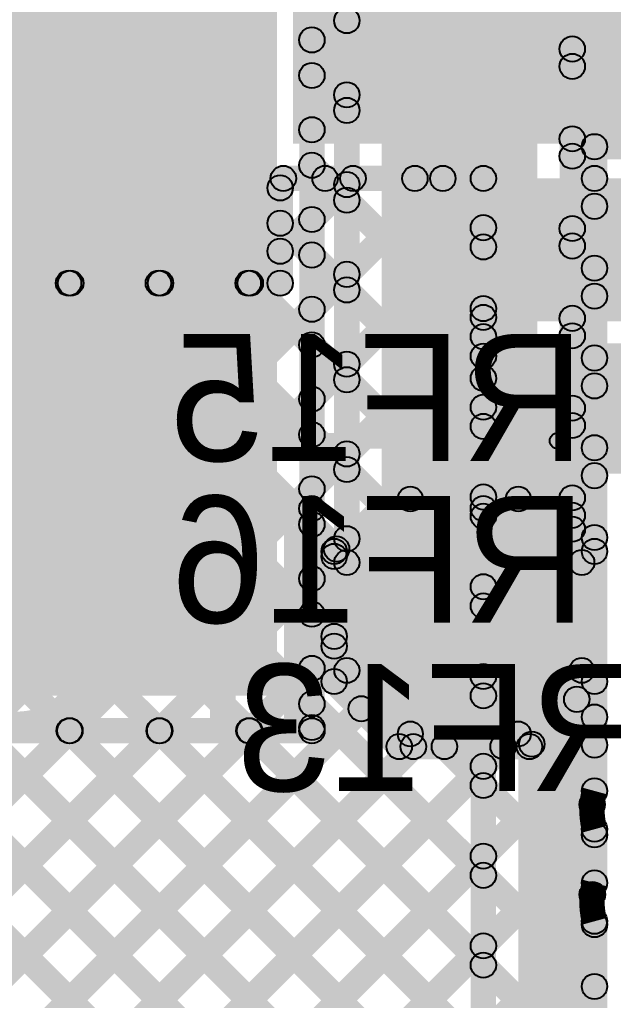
# Model space of a CAD drawing. Header units: millimetres. Extents: x 3.07 to 5.81, y 1.29 to 3.84.
# Drawn here: x 3.2369 to 3.4239, y 1.895 to 2.204 of the extents above; entities that cross this region are included whole.
import ezdxf

# ---------------------------------------------------------------- set-up
doc = ezdxf.new("R2010")
doc.units = ezdxf.units.MM
doc.header["$MEASUREMENT"] = 0
for name, color, linetype in [('BottomLayer', 5, 'Continuous'), ('BottomOverlay', 54, 'Continuous'), ('BottomSolder', 6, 'Continuous'), ('MultiLayer', 9, 'Continuous'), ('PadHoleLayer', 156, 'Continuous'), ('TopLayer', 1, 'Continuous'), ('TopOverlay', 2, 'Continuous'), ('TopPaste', 8, 'Continuous'), ('TopSolder', 216, 'Continuous')]:
    doc.layers.add(name, color=color, linetype=linetype)

# ---------------------------------------------------------------- blocks, each defined once
blk = doc.blocks.new('T________B_____2P_1')
at = {"layer": 'BottomLayer'}
blk.add_hatch(color=5, dxfattribs=at).paths.add_polyline_path([(0.04, 0.04), (0.04, -0.04), (-0.04, -0.04), (-0.04, 0.04)])
at = {"layer": 'BottomSolder'}
blk.add_hatch(color=6, dxfattribs=at).paths.add_polyline_path([(0.044, 0.044), (0.044, -0.044), (-0.044, -0.044), (-0.044, 0.044)])
at = {"layer": 'MultiLayer'}
blk.add_hatch(color=9, dxfattribs=at).paths.add_polyline_path([(0.04, 0.04), (0.04, -0.04), (-0.04, -0.04), (-0.04, 0.04)])
at = {"layer": 'PadHoleLayer'}
h = blk.add_hatch(color=156, dxfattribs=at)
edge = h.paths.add_edge_path()
edge.add_arc((0, 0), 0.0275, 0, 360)
at = {"layer": 'TopLayer'}
blk.add_hatch(color=1, dxfattribs=at).paths.add_polyline_path([(0.04, 0.04), (0.04, -0.04), (-0.04, -0.04), (-0.04, 0.04)])
at = {"layer": 'TopOverlay'}
for points in [[(-0.10316, 0.12542), (-0.09816, 0.12542), (-0.09816, -0.1384), (-0.10316, -0.1384)], [(-0.10242, -0.14017), (-0.09889, -0.13663), (-0.06815, -0.16737), (-0.07169, -0.17091)]]:
    blk.add_hatch(color=2, dxfattribs=at).paths.add_polyline_path(points)
h = blk.add_hatch(color=2, dxfattribs=at)
edge = h.paths.add_edge_path()
edge.add_arc((-0.10066, -0.1384), 0.0025, 0, 360)
h = blk.add_hatch(color=2, dxfattribs=at)
edge = h.paths.add_edge_path()
edge.add_arc((-0.10066, -0.1384), 0.0025, 0, 360)
at = {"layer": 'TopSolder'}
blk.add_hatch(color=216, dxfattribs=at).paths.add_polyline_path([(0.044, 0.044), (0.044, -0.044), (-0.044, -0.044), (-0.044, 0.044)])
at = {"layer": 'TopOverlay'}
blk.add_circle((-0.10066, -0.1384), 0.0025, dxfattribs=at)
blk.add_circle((-0.10066, -0.1384), 0.0025, dxfattribs=at)
blk = doc.blocks.new('TEST_POINT_61')
at = {"layer": 'TopLayer'}
blk.add_hatch(color=1, dxfattribs=at).paths.add_polyline_path([(0.015, 0.03), (-0.015, 0.03), (-0.03, 0.015), (-0.03, -0.015), (-0.015, -0.03), (0.015, -0.03), (0.03, -0.015), (0.03, 0.015)])
at = {"layer": 'TopOverlay'}
h = blk.add_hatch(color=2, dxfattribs=at)
edge = h.paths.add_edge_path()
edge.add_arc((-0.017, 0.037), 0.00394, 0, 360)
h = blk.add_hatch(color=2, dxfattribs=at)
edge = h.paths.add_edge_path()
edge.add_arc((-0.017, 0.037), 0.00394, 0, 360)
h = blk.add_hatch(color=2, dxfattribs=at)
edge = h.paths.add_edge_path()
edge.add_arc((-0.017, 0.037), 0.00394, 0, 360)
for points in [[(-0.017, 0.03306), (-0.017, 0.04094), (0.017, 0.04094), (0.017, 0.03306)], [(-0.017, 0.03306), (-0.017, 0.04094), (0.017, 0.04094), (0.017, 0.03306)], [(-0.03422, 0.01422), (-0.03978, 0.01978), (-0.01978, 0.03978), (-0.01422, 0.03422)], [(0.01422, 0.03422), (0.01978, 0.03978), (0.03978, 0.01978), (0.03422, 0.01422)], [(-0.03306, -0.017), (-0.04094, -0.017), (-0.04094, 0.017), (-0.03306, 0.017)], [(0.04094, -0.017), (0.03306, -0.017), (0.03306, 0.017), (0.04094, 0.017)], [(-0.03978, -0.01978), (-0.03422, -0.01422), (-0.01422, -0.03422), (-0.01978, -0.03978)], [(0.01978, -0.03978), (0.01422, -0.03422), (0.03422, -0.01422), (0.03978, -0.01978)], [(-0.017, -0.04094), (-0.017, -0.03306), (0.017, -0.03306), (0.017, -0.04094)], [(-0.017, -0.04094), (-0.017, -0.03306), (0.017, -0.03306), (0.017, -0.04094)]]:
    blk.add_hatch(color=2, dxfattribs=at).paths.add_polyline_path(points)
h = blk.add_hatch(color=2, dxfattribs=at)
edge = h.paths.add_edge_path()
edge.add_arc((0.017, 0.037), 0.00394, 0, 360)
h = blk.add_hatch(color=2, dxfattribs=at)
edge = h.paths.add_edge_path()
edge.add_arc((0.017, 0.037), 0.00394, 0, 360)
h = blk.add_hatch(color=2, dxfattribs=at)
edge = h.paths.add_edge_path()
edge.add_arc((0.017, 0.037), 0.00394, 0, 360)
h = blk.add_hatch(color=2, dxfattribs=at)
edge = h.paths.add_edge_path()
edge.add_arc((-0.037, 0.017), 0.00394, 0, 360)
h = blk.add_hatch(color=2, dxfattribs=at)
edge = h.paths.add_edge_path()
edge.add_arc((-0.037, 0.017), 0.00394, 0, 360)
h = blk.add_hatch(color=2, dxfattribs=at)
edge = h.paths.add_edge_path()
edge.add_arc((0.037, 0.017), 0.00394, 0, 360)
h = blk.add_hatch(color=2, dxfattribs=at)
edge = h.paths.add_edge_path()
edge.add_arc((0.037, 0.017), 0.00394, 0, 360)
h = blk.add_hatch(color=2, dxfattribs=at)
edge = h.paths.add_edge_path()
edge.add_arc((-0.037, -0.017), 0.00394, 0, 360)
h = blk.add_hatch(color=2, dxfattribs=at)
edge = h.paths.add_edge_path()
edge.add_arc((-0.037, -0.017), 0.00394, 0, 360)
h = blk.add_hatch(color=2, dxfattribs=at)
edge = h.paths.add_edge_path()
edge.add_arc((0.037, -0.017), 0.00394, 0, 360)
h = blk.add_hatch(color=2, dxfattribs=at)
edge = h.paths.add_edge_path()
edge.add_arc((0.037, -0.017), 0.00394, 0, 360)
h = blk.add_hatch(color=2, dxfattribs=at)
edge = h.paths.add_edge_path()
edge.add_arc((-0.017, -0.037), 0.00394, 0, 360)
h = blk.add_hatch(color=2, dxfattribs=at)
edge = h.paths.add_edge_path()
edge.add_arc((-0.017, -0.037), 0.00394, 0, 360)
h = blk.add_hatch(color=2, dxfattribs=at)
edge = h.paths.add_edge_path()
edge.add_arc((-0.017, -0.037), 0.00394, 0, 360)
h = blk.add_hatch(color=2, dxfattribs=at)
edge = h.paths.add_edge_path()
edge.add_arc((0.017, -0.037), 0.00394, 0, 360)
h = blk.add_hatch(color=2, dxfattribs=at)
edge = h.paths.add_edge_path()
edge.add_arc((0.017, -0.037), 0.00394, 0, 360)
h = blk.add_hatch(color=2, dxfattribs=at)
edge = h.paths.add_edge_path()
edge.add_arc((0.017, -0.037), 0.00394, 0, 360)
at = {"layer": 'TopPaste'}
blk.add_hatch(color=8, dxfattribs=at).paths.add_polyline_path([(0.015, 0.03), (-0.015, 0.03), (-0.03, 0.015), (-0.03, -0.015), (-0.015, -0.03), (0.015, -0.03), (0.03, -0.015), (0.03, 0.015)])
at = {"layer": 'TopSolder'}
blk.add_hatch(color=216, dxfattribs=at).paths.add_polyline_path([(0.017, 0.034), (-0.017, 0.034), (-0.034, 0.017), (-0.034, -0.017), (-0.017, -0.034), (0.017, -0.034), (0.034, -0.017), (0.034, 0.017)])
at = {"layer": 'TopOverlay'}
for centre in [(-0.017, 0.037), (-0.017, 0.037), (-0.017, 0.037), (0.017, 0.037), (0.017, 0.037), (0.017, 0.037), (-0.037, 0.017), (-0.037, 0.017), (0.037, 0.017), (0.037, 0.017), (-0.037, -0.017), (-0.037, -0.017), (0.037, -0.017), (0.037, -0.017), (-0.017, -0.037), (-0.017, -0.037), (-0.017, -0.037), (0.017, -0.037), (0.017, -0.037), (0.017, -0.037)]:
    blk.add_circle(centre, 0.00394, dxfattribs=at)

msp = doc.modelspace()

# ---------------------------------------------------------------- hatches: boundary and pattern name
at = {"layer": 'BottomLayer'}
for points in [[(3.323, 2.165), (3.565, 2.165), (3.565, 2.434), (3.323, 2.434)], [(3.072, 2.162), (3.309, 2.162), (3.309, 2.289), (3.072, 2.289)], [(3.12083, 1.89895), (3.11517, 1.90461), (3.36739, 2.15683), (3.37305, 2.15117)], [(3.32183, 2.12823), (3.31617, 2.13389), (3.33911, 2.15683), (3.34477, 2.15117)], [(3.32, 2.15), (3.32, 2.158), (3.383, 2.158), (3.383, 2.15)], [(3.33032, 2.15117), (3.33598, 2.15683), (3.38583, 2.10698), (3.38017, 2.10132)], [(3.35861, 2.15117), (3.36426, 2.15683), (3.38583, 2.13526), (3.38017, 2.12961)], [(3.13533, 2.14817), (3.14099, 2.15383), (3.38583, 1.90899), (3.38017, 1.90333)], [(3.16362, 2.14817), (3.16927, 2.15383), (3.38583, 1.93727), (3.38017, 1.93162)], [(3.387, 2.113), (3.379, 2.113), (3.379, 2.154), (3.387, 2.154)], [(3.394, 2.109), (3.585, 2.109), (3.585, 2.154), (3.394, 2.154)], [(3.323, 2.121), (3.315, 2.121), (3.315, 2.151), (3.323, 2.151)], [(3.11517, 2.14005), (3.12083, 2.1457), (3.38583, 1.8807), (3.38017, 1.87505)], [(3.12083, 1.87066), (3.11517, 1.87632), (3.38017, 2.14132), (3.38583, 2.13566)], [(3.31617, 2.13704), (3.32183, 2.14269), (3.38583, 2.07869), (3.38017, 2.07304)], [(3.12083, 1.92723), (3.11517, 1.93289), (3.30611, 2.12383), (3.31177, 2.11817)], [(3.12083, 1.95552), (3.11517, 1.96117), (3.27783, 2.12383), (3.28348, 2.11817)], [(3.12083, 1.9838), (3.11517, 1.98946), (3.24954, 2.12383), (3.2552, 2.11817)], [(3.217, 2.117), (3.217, 2.125), (3.319, 2.125), (3.319, 2.117)], [(3.2219, 2.11817), (3.22756, 2.12383), (3.38583, 1.96556), (3.38017, 1.9599)], [(3.25018, 2.11817), (3.25584, 2.12383), (3.38583, 1.99384), (3.38017, 1.98818)], [(3.27847, 2.11817), (3.28413, 2.12383), (3.38583, 2.02213), (3.38017, 2.01647)], [(3.30675, 2.11817), (3.31241, 2.12383), (3.38583, 2.05041), (3.38017, 2.04475)], [(3.11517, 2.11176), (3.12083, 2.11742), (3.4237, 1.81455), (3.41804, 1.8089)], [(3.12083, 1.84238), (3.11517, 1.84804), (3.38017, 2.11304), (3.38583, 2.10738)], [(3.387, 2.098), (3.379, 2.098), (3.379, 2.113), (3.387, 2.113)], [(3.387, 2.098), (3.379, 2.098), (3.379, 2.113), (3.387, 2.113)], [(3.394, 2.061), (3.463, 2.061), (3.463, 2.102), (3.394, 2.102)], [(3.387, 2.091), (3.379, 2.091), (3.379, 2.098), (3.387, 2.098)], [(3.11517, 2.08348), (3.12083, 2.08914), (3.4236, 1.78637), (3.41794, 1.78071)], [(3.387, 2.05), (3.379, 2.05), (3.379, 2.091), (3.387, 2.091)], [(3.387, 2.05), (3.379, 2.05), (3.379, 2.091), (3.387, 2.091)], [(3.12083, 1.8141), (3.11517, 1.81975), (3.38017, 2.08475), (3.38583, 2.0791)], [(3.394, 1.871), (3.421, 1.871), (3.421, 2.08), (3.394, 2.08)], [(3.11517, 2.05519), (3.12083, 2.06085), (3.42883, 1.75285), (3.42317, 1.74719)], [(3.12083, 1.78581), (3.11517, 1.79147), (3.38017, 2.05647), (3.38583, 2.05081)], [(3.387, 1.86), (3.379, 1.86), (3.379, 2.05), (3.387, 2.05)], [(3.11517, 2.02691), (3.12083, 2.03257), (3.59383, 1.55957), (3.58817, 1.55391)], [(3.12083, 1.75753), (3.11517, 1.76318), (3.38017, 2.02818), (3.38583, 2.02253)], [(3.12083, 1.72924), (3.11517, 1.7349), (3.38017, 1.9999), (3.38583, 1.99424)], [(3.12083, 1.70096), (3.11517, 1.70662), (3.38017, 1.97162), (3.38583, 1.96596)], [(3.12083, 1.67267), (3.11517, 1.67833), (3.38017, 1.94333), (3.38583, 1.93767)], [(3.12083, 1.64439), (3.11517, 1.65005), (3.38017, 1.91505), (3.38583, 1.90939)]]:
    msp.add_hatch(color=5, dxfattribs=at).paths.add_polyline_path(points)
h = msp.add_hatch(color=5, dxfattribs=at)
edge = h.paths.add_edge_path()
edge.add_arc((3.32, 2.154), 0.004, 0, 360)
h = msp.add_hatch(color=5, dxfattribs=at)
edge = h.paths.add_edge_path()
edge.add_arc((3.33315, 2.154), 0.004, 0, 360)
h = msp.add_hatch(color=5, dxfattribs=at)
edge = h.paths.add_edge_path()
edge.add_arc((3.34194, 2.154), 0.004, 0, 360)
h = msp.add_hatch(color=5, dxfattribs=at)
edge = h.paths.add_edge_path()
edge.add_arc((3.36143, 2.154), 0.004, 0, 360)
h = msp.add_hatch(color=5, dxfattribs=at)
edge = h.paths.add_edge_path()
edge.add_arc((3.37022, 2.154), 0.004, 0, 360)
h = msp.add_hatch(color=5, dxfattribs=at)
edge = h.paths.add_edge_path()
edge.add_arc((3.383, 2.154), 0.004, 0, 360)
h = msp.add_hatch(color=5, dxfattribs=at)
edge = h.paths.add_edge_path()
edge.add_arc((3.383, 2.154), 0.004, 0, 360)
h = msp.add_hatch(color=5, dxfattribs=at)
edge = h.paths.add_edge_path()
edge.add_arc((3.319, 2.151), 0.004, 0, 360)
h = msp.add_hatch(color=5, dxfattribs=at)
edge = h.paths.add_edge_path()
edge.add_arc((3.319, 2.13987), 0.004, 0, 360)
h = msp.add_hatch(color=5, dxfattribs=at)
edge = h.paths.add_edge_path()
edge.add_arc((3.383, 2.13849), 0.004, 0, 360)
h = msp.add_hatch(color=5, dxfattribs=at)
edge = h.paths.add_edge_path()
edge.add_arc((3.383, 2.13243), 0.004, 0, 360)
h = msp.add_hatch(color=5, dxfattribs=at)
edge = h.paths.add_edge_path()
edge.add_arc((3.319, 2.13106), 0.004, 0, 360)
h = msp.add_hatch(color=5, dxfattribs=at)
edge = h.paths.add_edge_path()
edge.add_arc((3.25237, 2.121), 0.004, 0, 360)
h = msp.add_hatch(color=5, dxfattribs=at)
edge = h.paths.add_edge_path()
edge.add_arc((3.25301, 2.121), 0.004, 0, 360)
h = msp.add_hatch(color=5, dxfattribs=at)
edge = h.paths.add_edge_path()
edge.add_arc((3.28065, 2.121), 0.004, 0, 360)
h = msp.add_hatch(color=5, dxfattribs=at)
edge = h.paths.add_edge_path()
edge.add_arc((3.2813, 2.121), 0.004, 0, 360)
h = msp.add_hatch(color=5, dxfattribs=at)
edge = h.paths.add_edge_path()
edge.add_arc((3.30894, 2.121), 0.004, 0, 360)
h = msp.add_hatch(color=5, dxfattribs=at)
edge = h.paths.add_edge_path()
edge.add_arc((3.30958, 2.121), 0.004, 0, 360)
h = msp.add_hatch(color=5, dxfattribs=at)
edge = h.paths.add_edge_path()
edge.add_arc((3.319, 2.121), 0.004, 0, 360)
h = msp.add_hatch(color=5, dxfattribs=at)
edge = h.paths.add_edge_path()
edge.add_arc((3.319, 2.121), 0.004, 0, 360)
h = msp.add_hatch(color=5, dxfattribs=at)
edge = h.paths.add_edge_path()
edge.add_arc((3.383, 2.113), 0.004, 0, 360)
h = msp.add_hatch(color=5, dxfattribs=at)
edge = h.paths.add_edge_path()
edge.add_arc((3.383, 2.113), 0.004, 0, 360)
h = msp.add_hatch(color=5, dxfattribs=at)
edge = h.paths.add_edge_path()
edge.add_arc((3.383, 2.113), 0.004, 0, 360)
h = msp.add_hatch(color=5, dxfattribs=at)
edge = h.paths.add_edge_path()
edge.add_arc((3.383, 2.11021), 0.004, 0, 360)
h = msp.add_hatch(color=5, dxfattribs=at)
edge = h.paths.add_edge_path()
edge.add_arc((3.383, 2.10415), 0.004, 0, 360)
h = msp.add_hatch(color=5, dxfattribs=at)
edge = h.paths.add_edge_path()
edge.add_arc((3.383, 2.098), 0.004, 0, 360)
h = msp.add_hatch(color=5, dxfattribs=at)
edge = h.paths.add_edge_path()
edge.add_arc((3.383, 2.098), 0.004, 0, 360)
h = msp.add_hatch(color=5, dxfattribs=at)
edge = h.paths.add_edge_path()
edge.add_arc((3.383, 2.098), 0.004, 0, 360)
h = msp.add_hatch(color=5, dxfattribs=at)
edge = h.paths.add_edge_path()
edge.add_arc((3.383, 2.091), 0.004, 0, 360)
h = msp.add_hatch(color=5, dxfattribs=at)
edge = h.paths.add_edge_path()
edge.add_arc((3.383, 2.091), 0.004, 0, 360)
h = msp.add_hatch(color=5, dxfattribs=at)
edge = h.paths.add_edge_path()
edge.add_arc((3.383, 2.091), 0.004, 0, 360)
h = msp.add_hatch(color=5, dxfattribs=at)
edge = h.paths.add_edge_path()
edge.add_arc((3.383, 2.08192), 0.004, 0, 360)
h = msp.add_hatch(color=5, dxfattribs=at)
edge = h.paths.add_edge_path()
edge.add_arc((3.383, 2.07587), 0.004, 0, 360)
h = msp.add_hatch(color=5, dxfattribs=at)
edge = h.paths.add_edge_path()
edge.add_arc((3.383, 2.05364), 0.004, 0, 360)
h = msp.add_hatch(color=5, dxfattribs=at)
edge = h.paths.add_edge_path()
edge.add_arc((3.383, 2.05), 0.004, 0, 360)
h = msp.add_hatch(color=5, dxfattribs=at)
edge = h.paths.add_edge_path()
edge.add_arc((3.383, 2.05), 0.004, 0, 360)
h = msp.add_hatch(color=5, dxfattribs=at)
edge = h.paths.add_edge_path()
edge.add_arc((3.383, 2.05), 0.004, 0, 360)
h = msp.add_hatch(color=5, dxfattribs=at)
edge = h.paths.add_edge_path()
edge.add_arc((3.383, 2.04758), 0.004, 0, 360)
h = msp.add_hatch(color=5, dxfattribs=at)
edge = h.paths.add_edge_path()
edge.add_arc((3.383, 2.02536), 0.004, 0, 360)
h = msp.add_hatch(color=5, dxfattribs=at)
edge = h.paths.add_edge_path()
edge.add_arc((3.383, 2.0193), 0.004, 0, 360)
h = msp.add_hatch(color=5, dxfattribs=at)
edge = h.paths.add_edge_path()
edge.add_arc((3.383, 1.99707), 0.004, 0, 360)
h = msp.add_hatch(color=5, dxfattribs=at)
edge = h.paths.add_edge_path()
edge.add_arc((3.383, 1.99101), 0.004, 0, 360)
h = msp.add_hatch(color=5, dxfattribs=at)
edge = h.paths.add_edge_path()
edge.add_arc((3.383, 1.96879), 0.004, 0, 360)
h = msp.add_hatch(color=5, dxfattribs=at)
edge = h.paths.add_edge_path()
edge.add_arc((3.383, 1.96273), 0.004, 0, 360)
h = msp.add_hatch(color=5, dxfattribs=at)
edge = h.paths.add_edge_path()
edge.add_arc((3.383, 1.9405), 0.004, 0, 360)
h = msp.add_hatch(color=5, dxfattribs=at)
edge = h.paths.add_edge_path()
edge.add_arc((3.383, 1.93444), 0.004, 0, 360)
h = msp.add_hatch(color=5, dxfattribs=at)
edge = h.paths.add_edge_path()
edge.add_arc((3.383, 1.91222), 0.004, 0, 360)
h = msp.add_hatch(color=5, dxfattribs=at)
edge = h.paths.add_edge_path()
edge.add_arc((3.383, 1.90616), 0.004, 0, 360)
at = {"layer": 'TopLayer'}
for points in [[(3.351, 2.003), (3.4, 2.003), (3.4, 2.366), (3.351, 2.366)], [(3.344, 2.0405), (3.336, 2.0405), (3.336, 2.297), (3.344, 2.297)], [(3.415, 2.0435), (3.407, 2.0435), (3.407, 2.297), (3.415, 2.297)], [(3.41383, 2.19195), (3.40817, 2.19761), (3.46052, 2.24995), (3.46617, 2.24429)], [(3.333, 2.05), (3.325, 2.05), (3.325, 2.229), (3.333, 2.229)], [(3.41383, 2.16366), (3.40817, 2.16932), (3.46052, 2.22167), (3.46617, 2.21601)], [(3.40817, 2.21474), (3.41383, 2.2204), (3.4674, 2.16683), (3.46174, 2.16117)], [(3.226, 1.992), (3.318, 1.992), (3.318, 2.218), (3.226, 2.218)], [(3.32617, 2.21189), (3.33183, 2.21755), (3.34283, 2.20655), (3.33717, 2.20089)], [(3.33183, 2.1948), (3.32617, 2.20046), (3.33717, 2.21146), (3.34283, 2.2058)], [(3.40817, 2.18646), (3.41383, 2.19212), (3.43912, 2.16683), (3.43346, 2.16117)], [(3.32617, 2.18361), (3.33183, 2.18926), (3.34283, 2.17826), (3.33717, 2.17261)], [(3.33183, 2.16652), (3.32617, 2.17217), (3.33717, 2.18317), (3.34283, 2.17752)], [(3.418, 2.16), (3.418, 2.168), (3.481, 2.168), (3.481, 2.16)], [(3.40817, 2.15817), (3.41383, 2.16383), (3.42083, 2.15683), (3.41517, 2.15117)], [(3.422, 2.0365), (3.414, 2.0365), (3.414, 2.164), (3.422, 2.164)], [(3.32617, 2.15532), (3.33183, 2.16098), (3.34283, 2.14998), (3.33717, 2.14432)], [(3.33183, 2.13823), (3.32617, 2.14389), (3.33717, 2.15489), (3.34283, 2.14923)], [(3.41383, 2.13538), (3.40817, 2.14104), (3.41517, 2.14804), (3.42083, 2.14238)], [(3.40817, 2.12989), (3.41383, 2.13555), (3.42083, 2.12855), (3.41517, 2.12289)], [(3.32617, 2.12704), (3.33183, 2.13269), (3.34283, 2.12169), (3.33717, 2.11604)], [(3.33183, 2.10995), (3.32617, 2.11561), (3.33717, 2.12661), (3.34283, 2.12095)], [(3.41383, 2.1071), (3.40817, 2.11275), (3.41517, 2.11975), (3.42083, 2.1141)], [(3.32617, 2.09875), (3.33183, 2.10441), (3.34283, 2.09341), (3.33717, 2.08775)], [(3.40817, 2.10161), (3.41383, 2.10726), (3.42083, 2.10026), (3.41517, 2.09461)], [(3.33183, 2.08166), (3.32617, 2.08732), (3.33717, 2.09832), (3.34283, 2.09266)], [(3.41383, 2.07881), (3.40817, 2.08447), (3.41517, 2.09147), (3.42083, 2.08581)], [(3.40817, 2.07332), (3.41383, 2.07898), (3.42083, 2.07198), (3.41517, 2.06632)], [(3.32617, 2.07047), (3.33183, 2.07613), (3.34283, 2.06513), (3.33717, 2.05947)], [(3.33183, 2.05338), (3.32617, 2.05904), (3.33717, 2.07004), (3.34283, 2.06438)], [(3.41383, 2.05053), (3.40817, 2.05618), (3.41517, 2.06318), (3.42083, 2.05753)], [(3.333, 1.981), (3.325, 1.981), (3.325, 2.05), (3.333, 2.05)], [(3.333, 1.981), (3.325, 1.981), (3.325, 2.05), (3.333, 2.05)], [(3.40817, 2.04504), (3.41383, 2.05069), (3.42083, 2.04369), (3.41517, 2.03804)], [(3.32617, 2.04218), (3.33183, 2.04784), (3.33958, 2.04008), (3.33393, 2.03443)], [(3.40817, 2.04067), (3.41383, 2.04633), (3.42083, 2.03933), (3.41517, 2.03367)], [(3.33883, 2.03367), (3.33317, 2.03933), (3.33717, 2.04333), (3.34283, 2.03767)], [(3.092, 1.991), (3.318, 1.991), (3.318, 2.039), (3.092, 2.039)], [(3.33183, 2.0251), (3.32617, 2.03075), (3.33317, 2.03775), (3.33883, 2.0321)], [(3.34, 1.9955), (3.332, 1.9955), (3.332, 2.0365), (3.34, 2.0365)], [(3.422, 1.9955), (3.414, 1.9955), (3.414, 2.0365), (3.422, 2.0365)], [(3.422, 1.9955), (3.414, 1.9955), (3.414, 2.0365), (3.422, 2.0365)], [(3.32617, 2.0139), (3.33183, 2.01956), (3.33883, 2.01256), (3.33317, 2.0069)], [(3.33183, 1.99681), (3.32617, 2.00247), (3.33317, 2.00947), (3.33883, 2.00381)], [(3.33317, 1.99267), (3.33883, 1.99833), (3.35933, 1.97783), (3.35367, 1.97217)], [(3.40033, 1.97217), (3.39467, 1.97783), (3.41517, 1.99833), (3.42083, 1.99267)], [(3.422, 1.96103), (3.414, 1.96103), (3.414, 1.9955), (3.422, 1.9955)], [(3.32617, 1.98562), (3.33183, 1.99127), (3.42083, 1.90227), (3.41517, 1.89662)], [(3.40957, 1.98707), (3.41523, 1.99273), (3.42083, 1.98713), (3.41517, 1.98147)], [(3.12083, 1.75753), (3.11517, 1.76318), (3.34174, 1.98976), (3.3474, 1.9841)], [(3.1405, 1.976), (3.1405, 1.984), (3.329, 1.984), (3.329, 1.976)], [(3.12083, 1.78581), (3.11517, 1.79147), (3.30653, 1.98283), (3.31219, 1.97717)], [(3.12083, 1.8141), (3.11517, 1.81975), (3.27825, 1.98283), (3.2839, 1.97717)], [(3.12083, 1.84238), (3.11517, 1.84804), (3.24996, 1.98283), (3.25562, 1.97717)], [(3.16491, 1.97717), (3.17057, 1.98283), (3.38683, 1.76657), (3.38117, 1.76091)], [(3.19319, 1.97717), (3.19885, 1.98283), (3.38683, 1.79485), (3.38117, 1.78919)], [(3.22148, 1.97717), (3.22714, 1.98283), (3.38683, 1.82314), (3.38117, 1.81748)], [(3.24976, 1.97717), (3.25542, 1.98283), (3.40442, 1.83383), (3.39876, 1.82817)], [(3.27805, 1.97717), (3.2837, 1.98283), (3.4327, 1.83383), (3.42705, 1.82817)], [(3.30633, 1.97717), (3.31199, 1.98283), (3.46099, 1.83383), (3.45533, 1.82817)], [(3.12083, 1.67267), (3.11517, 1.67833), (3.41517, 1.97833), (3.42083, 1.97267)], [(3.12083, 1.70096), (3.11517, 1.70662), (3.38638, 1.97783), (3.39204, 1.97217)], [(3.12083, 1.72924), (3.11517, 1.7349), (3.3581, 1.97783), (3.36376, 1.97217)], [(3.3565, 1.971), (3.3565, 1.979), (3.3975, 1.979), (3.3975, 1.971)], [(3.3679, 1.97217), (3.37356, 1.97783), (3.42015, 1.93124), (3.41449, 1.92558)], [(3.39543, 1.97293), (3.40108, 1.97858), (3.42009, 1.95958), (3.41443, 1.95393)], [(3.12083, 1.64439), (3.11517, 1.65005), (3.41517, 1.95005), (3.42083, 1.94439)], [(3.422, 1.93203), (3.414, 1.93203), (3.414, 1.94897), (3.422, 1.94897)], [(3.12083, 1.61611), (3.11517, 1.62176), (3.41517, 1.92176), (3.42083, 1.91611)], [(3.422, 1.888), (3.414, 1.888), (3.414, 1.91997), (3.422, 1.91997)]]:
    msp.add_hatch(color=1, dxfattribs=at).paths.add_polyline_path(points)
h = msp.add_hatch(color=1, dxfattribs=at)
edge = h.paths.add_edge_path()
edge.add_arc((3.34, 2.20372), 0.004, 0, 360)
h = msp.add_hatch(color=1, dxfattribs=at)
edge = h.paths.add_edge_path()
edge.add_arc((3.329, 2.19763), 0.004, 0, 360)
h = msp.add_hatch(color=1, dxfattribs=at)
edge = h.paths.add_edge_path()
edge.add_arc((3.411, 2.19478), 0.004, 0, 360)
h = msp.add_hatch(color=1, dxfattribs=at)
edge = h.paths.add_edge_path()
edge.add_arc((3.411, 2.18929), 0.004, 0, 360)
h = msp.add_hatch(color=1, dxfattribs=at)
edge = h.paths.add_edge_path()
edge.add_arc((3.329, 2.18643), 0.004, 0, 360)
h = msp.add_hatch(color=1, dxfattribs=at)
edge = h.paths.add_edge_path()
edge.add_arc((3.34, 2.18035), 0.004, 0, 360)
h = msp.add_hatch(color=1, dxfattribs=at)
edge = h.paths.add_edge_path()
edge.add_arc((3.34, 2.17543), 0.004, 0, 360)
h = msp.add_hatch(color=1, dxfattribs=at)
edge = h.paths.add_edge_path()
edge.add_arc((3.329, 2.16935), 0.004, 0, 360)
h = msp.add_hatch(color=1, dxfattribs=at)
edge = h.paths.add_edge_path()
edge.add_arc((3.411, 2.16649), 0.004, 0, 360)
h = msp.add_hatch(color=1, dxfattribs=at)
edge = h.paths.add_edge_path()
edge.add_arc((3.418, 2.164), 0.004, 0, 360)
h = msp.add_hatch(color=1, dxfattribs=at)
edge = h.paths.add_edge_path()
edge.add_arc((3.418, 2.164), 0.004, 0, 360)
h = msp.add_hatch(color=1, dxfattribs=at)
edge = h.paths.add_edge_path()
edge.add_arc((3.411, 2.161), 0.004, 0, 360)
h = msp.add_hatch(color=1, dxfattribs=at)
edge = h.paths.add_edge_path()
edge.add_arc((3.329, 2.15815), 0.004, 0, 360)
h = msp.add_hatch(color=1, dxfattribs=at)
edge = h.paths.add_edge_path()
edge.add_arc((3.418, 2.154), 0.004, 0, 360)
h = msp.add_hatch(color=1, dxfattribs=at)
edge = h.paths.add_edge_path()
edge.add_arc((3.34, 2.15206), 0.004, 0, 360)
h = msp.add_hatch(color=1, dxfattribs=at)
edge = h.paths.add_edge_path()
edge.add_arc((3.34, 2.14715), 0.004, 0, 360)
h = msp.add_hatch(color=1, dxfattribs=at)
edge = h.paths.add_edge_path()
edge.add_arc((3.418, 2.14521), 0.004, 0, 360)
h = msp.add_hatch(color=1, dxfattribs=at)
edge = h.paths.add_edge_path()
edge.add_arc((3.329, 2.14106), 0.004, 0, 360)
h = msp.add_hatch(color=1, dxfattribs=at)
edge = h.paths.add_edge_path()
edge.add_arc((3.411, 2.13821), 0.004, 0, 360)
h = msp.add_hatch(color=1, dxfattribs=at)
edge = h.paths.add_edge_path()
edge.add_arc((3.411, 2.13272), 0.004, 0, 360)
h = msp.add_hatch(color=1, dxfattribs=at)
edge = h.paths.add_edge_path()
edge.add_arc((3.329, 2.12987), 0.004, 0, 360)
h = msp.add_hatch(color=1, dxfattribs=at)
edge = h.paths.add_edge_path()
edge.add_arc((3.418, 2.12572), 0.004, 0, 360)
h = msp.add_hatch(color=1, dxfattribs=at)
edge = h.paths.add_edge_path()
edge.add_arc((3.34, 2.12378), 0.004, 0, 360)
h = msp.add_hatch(color=1, dxfattribs=at)
edge = h.paths.add_edge_path()
edge.add_arc((3.34, 2.11887), 0.004, 0, 360)
h = msp.add_hatch(color=1, dxfattribs=at)
edge = h.paths.add_edge_path()
edge.add_arc((3.418, 2.11692), 0.004, 0, 360)
h = msp.add_hatch(color=1, dxfattribs=at)
edge = h.paths.add_edge_path()
edge.add_arc((3.329, 2.11278), 0.004, 0, 360)
h = msp.add_hatch(color=1, dxfattribs=at)
edge = h.paths.add_edge_path()
edge.add_arc((3.411, 2.10992), 0.004, 0, 360)
h = msp.add_hatch(color=1, dxfattribs=at)
edge = h.paths.add_edge_path()
edge.add_arc((3.411, 2.10443), 0.004, 0, 360)
h = msp.add_hatch(color=1, dxfattribs=at)
edge = h.paths.add_edge_path()
edge.add_arc((3.329, 2.10158), 0.004, 0, 360)
h = msp.add_hatch(color=1, dxfattribs=at)
edge = h.paths.add_edge_path()
edge.add_arc((3.418, 2.09743), 0.004, 0, 360)
h = msp.add_hatch(color=1, dxfattribs=at)
edge = h.paths.add_edge_path()
edge.add_arc((3.34, 2.09549), 0.004, 0, 360)
h = msp.add_hatch(color=1, dxfattribs=at)
edge = h.paths.add_edge_path()
edge.add_arc((3.34, 2.09058), 0.004, 0, 360)
h = msp.add_hatch(color=1, dxfattribs=at)
edge = h.paths.add_edge_path()
edge.add_arc((3.418, 2.08864), 0.004, 0, 360)
h = msp.add_hatch(color=1, dxfattribs=at)
edge = h.paths.add_edge_path()
edge.add_arc((3.329, 2.08449), 0.004, 0, 360)
h = msp.add_hatch(color=1, dxfattribs=at)
edge = h.paths.add_edge_path()
edge.add_arc((3.411, 2.08164), 0.004, 0, 360)
h = msp.add_hatch(color=1, dxfattribs=at)
edge = h.paths.add_edge_path()
edge.add_arc((3.411, 2.07615), 0.004, 0, 360)
h = msp.add_hatch(color=1, dxfattribs=at)
edge = h.paths.add_edge_path()
edge.add_arc((3.329, 2.0733), 0.004, 0, 360)
h = msp.add_hatch(color=1, dxfattribs=at)
edge = h.paths.add_edge_path()
edge.add_arc((3.34, 2.06721), 0.004, 0, 360)
h = msp.add_hatch(color=1, dxfattribs=at)
edge = h.paths.add_edge_path()
edge.add_arc((3.418, 2.06915), 0.004, 0, 360)
h = msp.add_hatch(color=1, dxfattribs=at)
edge = h.paths.add_edge_path()
edge.add_arc((3.34, 2.0623), 0.004, 0, 360)
h = msp.add_hatch(color=1, dxfattribs=at)
edge = h.paths.add_edge_path()
edge.add_arc((3.418, 2.06036), 0.004, 0, 360)
h = msp.add_hatch(color=1, dxfattribs=at)
edge = h.paths.add_edge_path()
edge.add_arc((3.329, 2.05621), 0.004, 0, 360)
h = msp.add_hatch(color=1, dxfattribs=at)
edge = h.paths.add_edge_path()
edge.add_arc((3.411, 2.05336), 0.004, 0, 360)
h = msp.add_hatch(color=1, dxfattribs=at)
edge = h.paths.add_edge_path()
edge.add_arc((3.329, 2.05), 0.004, 0, 360)
h = msp.add_hatch(color=1, dxfattribs=at)
edge = h.paths.add_edge_path()
edge.add_arc((3.329, 2.05), 0.004, 0, 360)
h = msp.add_hatch(color=1, dxfattribs=at)
edge = h.paths.add_edge_path()
edge.add_arc((3.329, 2.05), 0.004, 0, 360)
h = msp.add_hatch(color=1, dxfattribs=at)
edge = h.paths.add_edge_path()
edge.add_arc((3.411, 2.04787), 0.004, 0, 360)
h = msp.add_hatch(color=1, dxfattribs=at)
edge = h.paths.add_edge_path()
edge.add_arc((3.329, 2.04501), 0.004, 0, 360)
h = msp.add_hatch(color=1, dxfattribs=at)
edge = h.paths.add_edge_path()
edge.add_arc((3.411, 2.0435), 0.004, 0, 360)
h = msp.add_hatch(color=1, dxfattribs=at)
edge = h.paths.add_edge_path()
edge.add_arc((3.411, 2.0435), 0.004, 0, 360)
h = msp.add_hatch(color=1, dxfattribs=at)
edge = h.paths.add_edge_path()
edge.add_arc((3.34, 2.0405), 0.004, 0, 360)
h = msp.add_hatch(color=1, dxfattribs=at)
edge = h.paths.add_edge_path()
edge.add_arc((3.34, 2.0405), 0.004, 0, 360)
h = msp.add_hatch(color=1, dxfattribs=at)
edge = h.paths.add_edge_path()
edge.add_arc((3.418, 2.04087), 0.004, 0, 360)
h = msp.add_hatch(color=1, dxfattribs=at)
edge = h.paths.add_edge_path()
edge.add_arc((3.336, 2.0365), 0.004, 0, 360)
h = msp.add_hatch(color=1, dxfattribs=at)
edge = h.paths.add_edge_path()
edge.add_arc((3.336, 2.0365), 0.004, 0, 360)
h = msp.add_hatch(color=1, dxfattribs=at)
edge = h.paths.add_edge_path()
edge.add_arc((3.33676, 2.03726), 0.004, 0, 360)
h = msp.add_hatch(color=1, dxfattribs=at)
edge = h.paths.add_edge_path()
edge.add_arc((3.418, 2.0365), 0.004, 0, 360)
h = msp.add_hatch(color=1, dxfattribs=at)
edge = h.paths.add_edge_path()
edge.add_arc((3.418, 2.0365), 0.004, 0, 360)
h = msp.add_hatch(color=1, dxfattribs=at)
edge = h.paths.add_edge_path()
edge.add_arc((3.418, 2.0365), 0.004, 0, 360)
h = msp.add_hatch(color=1, dxfattribs=at)
edge = h.paths.add_edge_path()
edge.add_arc((3.418, 2.0365), 0.004, 0, 360)
h = msp.add_hatch(color=1, dxfattribs=at)
edge = h.paths.add_edge_path()
edge.add_arc((3.336, 2.03492), 0.004, 0, 360)
h = msp.add_hatch(color=1, dxfattribs=at)
edge = h.paths.add_edge_path()
edge.add_arc((3.329, 2.02792), 0.004, 0, 360)
h = msp.add_hatch(color=1, dxfattribs=at)
edge = h.paths.add_edge_path()
edge.add_arc((3.329, 2.01673), 0.004, 0, 360)
h = msp.add_hatch(color=1, dxfattribs=at)
edge = h.paths.add_edge_path()
edge.add_arc((3.336, 2.00973), 0.004, 0, 360)
h = msp.add_hatch(color=1, dxfattribs=at)
edge = h.paths.add_edge_path()
edge.add_arc((3.336, 2.00664), 0.004, 0, 360)
h = msp.add_hatch(color=1, dxfattribs=at)
edge = h.paths.add_edge_path()
edge.add_arc((3.329, 1.99964), 0.004, 0, 360)
h = msp.add_hatch(color=1, dxfattribs=at)
edge = h.paths.add_edge_path()
edge.add_arc((3.336, 1.9955), 0.004, 0, 360)
h = msp.add_hatch(color=1, dxfattribs=at)
edge = h.paths.add_edge_path()
edge.add_arc((3.336, 1.9955), 0.004, 0, 360)
h = msp.add_hatch(color=1, dxfattribs=at)
edge = h.paths.add_edge_path()
edge.add_arc((3.418, 1.9955), 0.004, 0, 360)
h = msp.add_hatch(color=1, dxfattribs=at)
edge = h.paths.add_edge_path()
edge.add_arc((3.418, 1.9955), 0.004, 0, 360)
h = msp.add_hatch(color=1, dxfattribs=at)
edge = h.paths.add_edge_path()
edge.add_arc((3.418, 1.9955), 0.004, 0, 360)
h = msp.add_hatch(color=1, dxfattribs=at)
edge = h.paths.add_edge_path()
edge.add_arc((3.418, 1.9955), 0.004, 0, 360)
h = msp.add_hatch(color=1, dxfattribs=at)
edge = h.paths.add_edge_path()
edge.add_arc((3.4124, 1.9899), 0.004, 0, 360)
h = msp.add_hatch(color=1, dxfattribs=at)
edge = h.paths.add_edge_path()
edge.add_arc((3.329, 1.98844), 0.004, 0, 360)
h = msp.add_hatch(color=1, dxfattribs=at)
edge = h.paths.add_edge_path()
edge.add_arc((3.34457, 1.98693), 0.004, 0, 360)
h = msp.add_hatch(color=1, dxfattribs=at)
edge = h.paths.add_edge_path()
edge.add_arc((3.418, 1.9843), 0.004, 0, 360)
h = msp.add_hatch(color=1, dxfattribs=at)
edge = h.paths.add_edge_path()
edge.add_arc((3.25259, 1.98), 0.004, 0, 360)
h = msp.add_hatch(color=1, dxfattribs=at)
edge = h.paths.add_edge_path()
edge.add_arc((3.25279, 1.98), 0.004, 0, 360)
h = msp.add_hatch(color=1, dxfattribs=at)
edge = h.paths.add_edge_path()
edge.add_arc((3.28088, 1.98), 0.004, 0, 360)
h = msp.add_hatch(color=1, dxfattribs=at)
edge = h.paths.add_edge_path()
edge.add_arc((3.28108, 1.98), 0.004, 0, 360)
h = msp.add_hatch(color=1, dxfattribs=at)
edge = h.paths.add_edge_path()
edge.add_arc((3.30916, 1.98), 0.004, 0, 360)
h = msp.add_hatch(color=1, dxfattribs=at)
edge = h.paths.add_edge_path()
edge.add_arc((3.30936, 1.98), 0.004, 0, 360)
h = msp.add_hatch(color=1, dxfattribs=at)
edge = h.paths.add_edge_path()
edge.add_arc((3.329, 1.981), 0.004, 0, 360)
h = msp.add_hatch(color=1, dxfattribs=at)
edge = h.paths.add_edge_path()
edge.add_arc((3.329, 1.981), 0.004, 0, 360)
h = msp.add_hatch(color=1, dxfattribs=at)
edge = h.paths.add_edge_path()
edge.add_arc((3.329, 1.98), 0.004, 0, 360)
h = msp.add_hatch(color=1, dxfattribs=at)
edge = h.paths.add_edge_path()
edge.add_arc((3.3565, 1.975), 0.004, 0, 360)
h = msp.add_hatch(color=1, dxfattribs=at)
edge = h.paths.add_edge_path()
edge.add_arc((3.3565, 1.975), 0.004, 0, 360)
h = msp.add_hatch(color=1, dxfattribs=at)
edge = h.paths.add_edge_path()
edge.add_arc((3.36093, 1.975), 0.004, 0, 360)
h = msp.add_hatch(color=1, dxfattribs=at)
edge = h.paths.add_edge_path()
edge.add_arc((3.37073, 1.975), 0.004, 0, 360)
h = msp.add_hatch(color=1, dxfattribs=at)
edge = h.paths.add_edge_path()
edge.add_arc((3.38921, 1.975), 0.004, 0, 360)
h = msp.add_hatch(color=1, dxfattribs=at)
edge = h.paths.add_edge_path()
edge.add_arc((3.3975, 1.975), 0.004, 0, 360)
h = msp.add_hatch(color=1, dxfattribs=at)
edge = h.paths.add_edge_path()
edge.add_arc((3.3975, 1.975), 0.004, 0, 360)
h = msp.add_hatch(color=1, dxfattribs=at)
edge = h.paths.add_edge_path()
edge.add_arc((3.39826, 1.97576), 0.004, 0, 360)
h = msp.add_hatch(color=1, dxfattribs=at)
edge = h.paths.add_edge_path()
edge.add_arc((3.418, 1.9755), 0.004, 0, 360)
h = msp.add_hatch(color=1, dxfattribs=at)
edge = h.paths.add_edge_path()
edge.add_arc((3.418, 1.96103), 0.004, 0, 360)
h = msp.add_hatch(color=1, dxfattribs=at)
edge = h.paths.add_edge_path()
edge.add_arc((3.418, 1.96103), 0.004, 0, 360)
h = msp.add_hatch(color=1, dxfattribs=at)
edge = h.paths.add_edge_path()
edge.add_arc((3.41726, 1.95676), 0.004, 0, 360)
h = msp.add_hatch(color=1, dxfattribs=at)
edge = h.paths.add_edge_path()
edge.add_arc((3.418, 1.94897), 0.004, 0, 360)
h = msp.add_hatch(color=1, dxfattribs=at)
edge = h.paths.add_edge_path()
edge.add_arc((3.418, 1.94897), 0.004, 0, 360)
h = msp.add_hatch(color=1, dxfattribs=at)
edge = h.paths.add_edge_path()
edge.add_arc((3.418, 1.94722), 0.004, 0, 360)
h = msp.add_hatch(color=1, dxfattribs=at)
edge = h.paths.add_edge_path()
edge.add_arc((3.418, 1.93203), 0.004, 0, 360)
h = msp.add_hatch(color=1, dxfattribs=at)
edge = h.paths.add_edge_path()
edge.add_arc((3.418, 1.93203), 0.004, 0, 360)
h = msp.add_hatch(color=1, dxfattribs=at)
edge = h.paths.add_edge_path()
edge.add_arc((3.41732, 1.92841), 0.004, 0, 360)
h = msp.add_hatch(color=1, dxfattribs=at)
edge = h.paths.add_edge_path()
edge.add_arc((3.418, 1.91997), 0.004, 0, 360)
h = msp.add_hatch(color=1, dxfattribs=at)
edge = h.paths.add_edge_path()
edge.add_arc((3.418, 1.91997), 0.004, 0, 360)
h = msp.add_hatch(color=1, dxfattribs=at)
edge = h.paths.add_edge_path()
edge.add_arc((3.418, 1.91893), 0.004, 0, 360)
h = msp.add_hatch(color=1, dxfattribs=at)
edge = h.paths.add_edge_path()
edge.add_arc((3.418, 1.89944), 0.004, 0, 360)

# ---------------------------------------------------------------- linework, layer by layer
at = {"layer": 'BottomLayer'}
for centre in [(3.32, 2.154), (3.33315, 2.154), (3.34194, 2.154), (3.36143, 2.154), (3.37022, 2.154), (3.383, 2.154), (3.383, 2.154), (3.319, 2.151), (3.319, 2.13987), (3.383, 2.13849), (3.383, 2.13243), (3.319, 2.13106), (3.25237, 2.121), (3.25301, 2.121), (3.28065, 2.121), (3.2813, 2.121), (3.30894, 2.121), (3.30958, 2.121), (3.319, 2.121), (3.319, 2.121), (3.383, 2.113), (3.383, 2.113), (3.383, 2.113), (3.383, 2.11021), (3.383, 2.10415), (3.383, 2.098), (3.383, 2.098), (3.383, 2.098), (3.383, 2.091), (3.383, 2.091), (3.383, 2.091), (3.383, 2.08192), (3.383, 2.07587), (3.383, 2.05364), (3.383, 2.05), (3.383, 2.05), (3.383, 2.05), (3.383, 2.04758), (3.383, 2.02536), (3.383, 2.0193), (3.383, 1.99707), (3.383, 1.99101), (3.383, 1.96879), (3.383, 1.96273), (3.383, 1.9405), (3.383, 1.93444), (3.383, 1.91222), (3.383, 1.90616)]:
    msp.add_circle(centre, 0.004, dxfattribs=at)
at = {"layer": 'TopLayer', "const_width": 0.008}
for points in [[(3.418, 1.94897, -0.13453), (3.418, 1.96103)], [(3.418, 1.91997, -0.13453), (3.418, 1.93203)]]:
    msp.add_lwpolyline(points, format="xyb", dxfattribs=at)
at = {"layer": 'TopLayer'}
for centre in [(3.34, 2.20372), (3.329, 2.19763), (3.411, 2.19478), (3.411, 2.18929), (3.329, 2.18643), (3.34, 2.18035), (3.34, 2.17543), (3.329, 2.16935), (3.411, 2.16649), (3.418, 2.164), (3.418, 2.164), (3.411, 2.161), (3.329, 2.15815), (3.418, 2.154), (3.34, 2.15206), (3.34, 2.14715), (3.418, 2.14521), (3.329, 2.14106), (3.411, 2.13821), (3.411, 2.13272), (3.329, 2.12987), (3.418, 2.12572), (3.34, 2.12378), (3.34, 2.11887), (3.418, 2.11692), (3.329, 2.11278), (3.411, 2.10992), (3.411, 2.10443), (3.329, 2.10158), (3.418, 2.09743), (3.34, 2.09549), (3.34, 2.09058), (3.418, 2.08864), (3.329, 2.08449), (3.411, 2.08164), (3.411, 2.07615), (3.329, 2.0733), (3.34, 2.06721), (3.418, 2.06915), (3.34, 2.0623), (3.418, 2.06036), (3.329, 2.05621), (3.411, 2.05336), (3.329, 2.05), (3.329, 2.05), (3.329, 2.05), (3.411, 2.04787), (3.329, 2.04501), (3.411, 2.0435), (3.411, 2.0435), (3.34, 2.0405), (3.34, 2.0405), (3.418, 2.04087), (3.336, 2.0365), (3.336, 2.0365), (3.33676, 2.03726), (3.418, 2.0365), (3.418, 2.0365), (3.418, 2.0365), (3.418, 2.0365), (3.336, 2.03492), (3.329, 2.02792), (3.329, 2.01673), (3.336, 2.00973), (3.336, 2.00664), (3.329, 1.99964), (3.336, 1.9955), (3.336, 1.9955), (3.418, 1.9955), (3.418, 1.9955), (3.418, 1.9955), (3.418, 1.9955), (3.4124, 1.9899), (3.329, 1.98844), (3.34457, 1.98693), (3.418, 1.9843), (3.25259, 1.98), (3.25279, 1.98), (3.28088, 1.98), (3.28108, 1.98), (3.30916, 1.98), (3.30936, 1.98), (3.329, 1.981), (3.329, 1.981), (3.329, 1.98), (3.3565, 1.975), (3.3565, 1.975), (3.36093, 1.975), (3.37073, 1.975), (3.38921, 1.975), (3.3975, 1.975), (3.3975, 1.975), (3.39826, 1.97576), (3.418, 1.9755), (3.418, 1.96103), (3.418, 1.96103), (3.41726, 1.95676), (3.418, 1.94897), (3.418, 1.94897), (3.418, 1.94722), (3.418, 1.93203), (3.418, 1.93203), (3.41732, 1.92841), (3.418, 1.91997), (3.418, 1.91997), (3.418, 1.91893), (3.418, 1.89944)]:
    msp.add_circle(centre, 0.004, dxfattribs=at)

# ---------------------------------------------------------------- block references
at = {"rotation": 90}
msp.add_blockref('T________B_____2P_1', (3.268, 2.172), dxfattribs=at)
msp.add_blockref('TEST_POINT_61', (3.377, 2.016))

# ---------------------------------------------------------------- texts
at = {"layer": 'BottomOverlay', "text_generation_flag": 2}
for s, p in [('RF15', (3.415, 2.065)), ('RF16', (3.4155, 2.014)), ('RF13', (3.436, 1.961))]:
    msp.add_text(s, height=0.04, dxfattribs=at).set_placement(p)
at = {"layer": 'TopOverlay'}
msp.add_text('AC IN', height=0.065, rotation=360, dxfattribs=at).set_placement((3.144, 1.9797))

doc.saveas('drawing.dxf')
